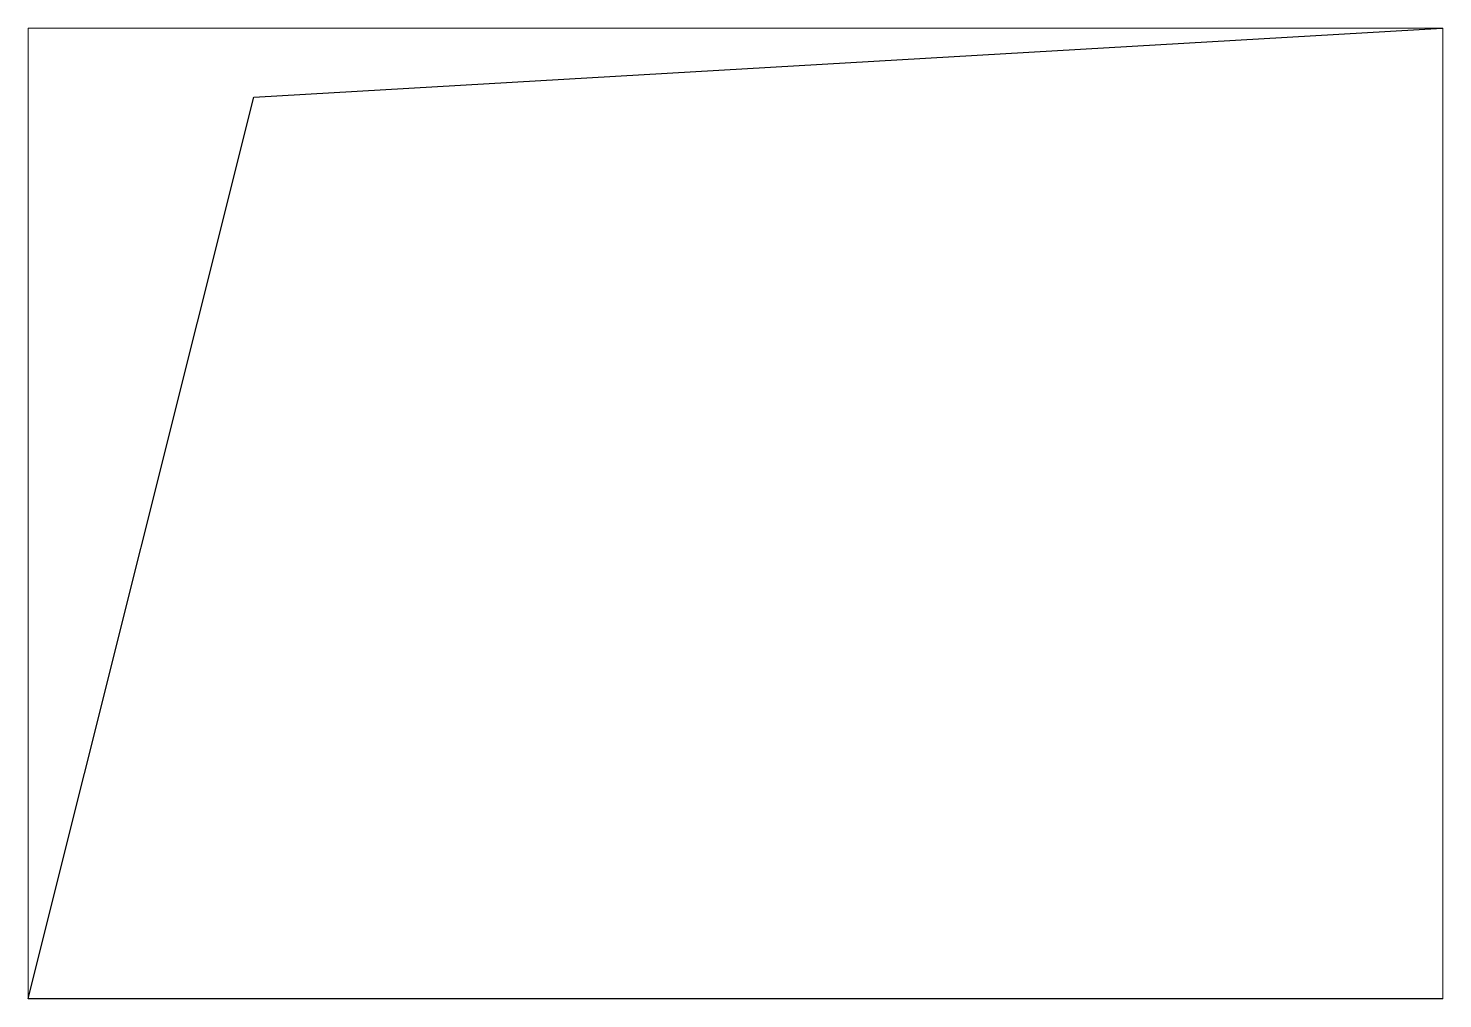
# Paper-space layout 'Layout1' of a CAD drawing. Header units: millimetres. Extents: x 0 to 257, y 9 to 186.
# The model-space entities are those that its viewports show. They can reach past a viewport. Long polylines and large blocks are cut down to what shows.
import ezdxf

# ---------------------------------------------------------------- set-up
doc = ezdxf.new("R2010")
doc.units = ezdxf.units.MM
doc.header["$LTSCALE"] = 10
doc.layers.add('MEMBERS', color=5, linetype='Continuous')

msp = doc.modelspace()

# ---------------------------------------------------------------- linework, layer by layer
at = {"layer": 'MEMBERS', "color": 3, "linetype": 'Continuous'}
for p, q in [((40.82, 75.45), (256.16, 87.93)), ((256.16, 87.93), (256.16, -87.84)), ((0, -87.84), (40.82, 75.45)), ((256.16, -87.84), (0, -87.84))]:
    msp.add_line(p, q, dxfattribs=at)

psp = doc.layouts.get("Layout1")

# ---------------------------------------------------------------- viewports
at = {"layer": '0'}
psp.add_viewport(center=(128.5, 97.5), size=(257, 176.3481), view_center_point=(128.08, 0.04), view_height=175.7701, dxfattribs=at)

doc.saveas('drawing.dxf')
